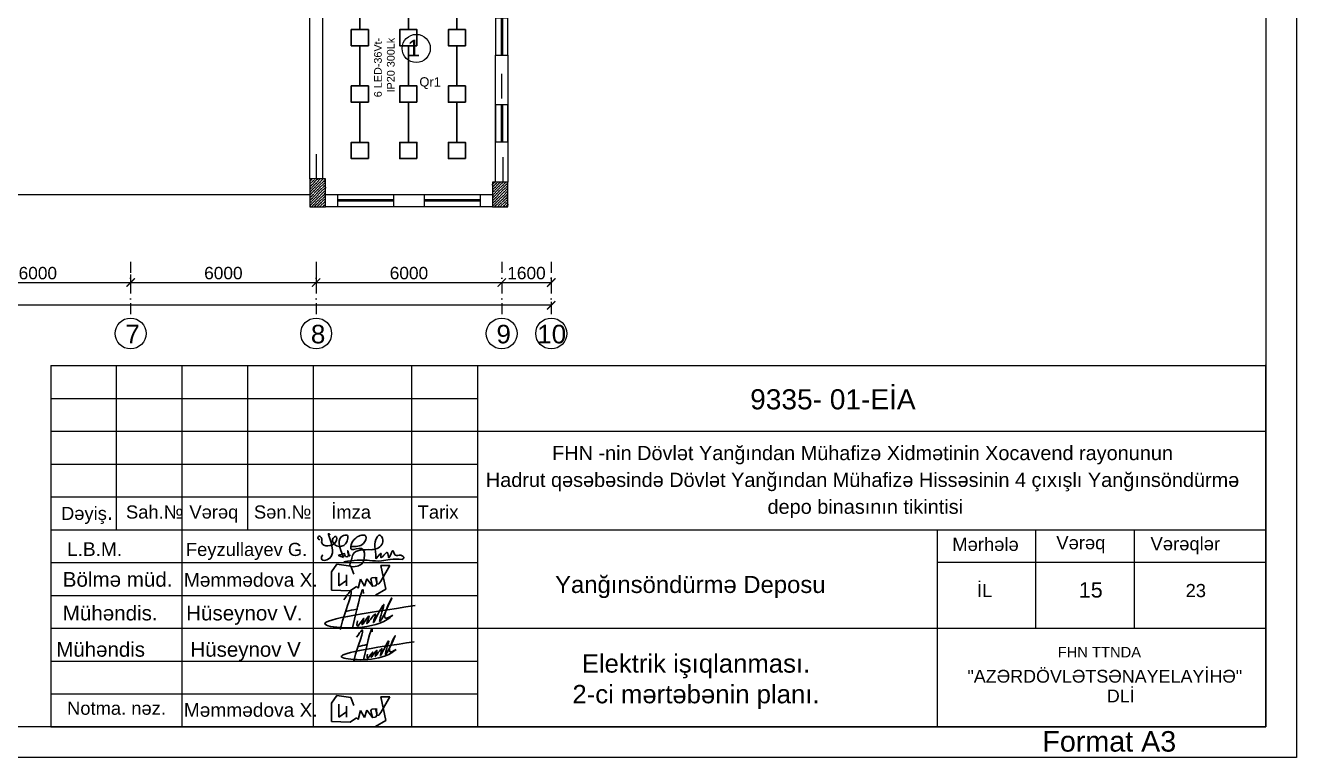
# Model space of a CAD drawing. Header units: millimetres. Extents: x 42452 to 2852333, y -419346 to 834876.
# Drawn here: x 2633825 to 2674929, y 287506 to 311182 of the extents above; entities that cross this region are included whole.
import ezdxf

# ---------------------------------------------------------------- set-up
doc = ezdxf.new("R2010")
doc.units = ezdxf.units.MM
doc.linetypes.add('DUZ', pattern=[0])
doc.linetypes.add('Штрихпунктирная', pattern=[670.277762, 352.777767, -176.388884, 0, -141.111112])
for name, color, linetype, lineweight in [('0_memar', 250, 'Continuous', 20), ('0_Ном._пера__1', 7, 'Continuous', 15), ('c_dv_l x_tti-25_Ном._пера__21_Ном._пера__21', 7, 'Continuous', 30), ('memar', 7, 'Continuous', 25), ('надписи', 5, 'Continuous', 30), ('перегородка', 130, 'Continuous', 20), ('перегородка_Ном._пера__1', 7, 'Continuous', 15), ('перегородка_Ном._пера__1_Ном._пера__7', 7, 'Continuous', 60), ('Соедин_роз', 94, 'Continuous', 30)]:
    doc.layers.add(name, color=color, linetype=linetype, lineweight=lineweight)
for name, color, linetype in [('Kunc shtampi', 7, 'Continuous'), ('polygon', 5, 'Continuous'), ('ramka', 7, 'Continuous'), ('размер', 7, 'Continuous')]:
    doc.layers.add(name, color=color, linetype=linetype)
doc.styles.add('Arial', font='arial.ttf', dxfattribs={"height": 200})
doc.styles.add('ARİAL', font='arial.ttf')
doc.styles.add('my_own', font='arial.ttf')
doc.styles.get("Standard").update_dxf_attribs({"font": 'arial.ttf'})
doc.styles.add('СГЕНЕРИР_СТИЛЬ_1', font='arial.ttf')
doc.styles.add('СГЕНЕРИР_СТИЛЬ_2', font='')
doc.styles.get('СГЕНЕРИР_СТИЛЬ_2').set_extended_font_data('Arial Unicode MS Кириллический')
doc.dimstyles.new('razmeri a-g', dxfattribs={"dimtxt": 400, "dimasz": 270, "dimexe": 1.25, "dimexo": 0.625, "dimgap": 100, "dimtad": 1, "dimdec": 0, "dimtxsty": 'Standard', "dimblk": 'ARCHTICK', "dimcen": 2.5, "dimadec": 0, "dimazin": 0, "dimtfac": 1, "dimtdec": 0, "dimtmove": 0, "dimatfit": 3, "dimfxl": 1, "dimarcsym": 0})

# ---------------------------------------------------------------- blocks, each defined once
blk = doc.blocks.new('55')
at = {"color": 5, "lineweight": 30}
for points, knots in [([(6807568, -690913), (6807734, -690192), (6807904, -689458), (6807900, -689847), (6807900, -689854)], [0, 0, 0, 0, 1128.718966, 1148.710053, 1148.710053, 1148.710053, 1148.710053]), ([(6807301, -690054), (6807380, -689939), (6807723, -689440), (6807293, -690552), (6807199, -690927), (6807191, -690959)], [0, 0, 0, 0, 328.564954, 1432.648132, 1536.641492, 1536.641492, 1536.641492, 1536.641492]), ([(6808805, -690524), (6808750, -690568), (6808216, -691003), (6805386, -690836), (6807954, -690456), (6809491, -690228)], [0, 0, 0, 0, 215.465341, 2087.683537, 4876.118481, 4876.118481, 4876.118481, 4876.118481]), ([(6807358, -690408), (6807470, -690386), (6807596, -690361), (6807720, -690330), (6807732, -690327)], [0, 0, 0, 0, 344.502291, 383.366548, 383.366548, 383.366548, 383.366548]), ([(6807716, -690698), (6807705, -690775), (6807675, -691004), (6808017, -690413), (6807740, -691044), (6808200, -690308), (6807872, -691036), (6808390, -690235), (6808050, -691132), (6808747, -689639), (6808148, -691347), (6809105, -689320), (6808364, -690768), (6808709, -690576), (6808805, -690524)], [0, 0, 0, 0, 159.15263, 467.604708, 669.340869, 1011.806253, 1243.637014, 1628.4018, 1881.82877, 2512.198919, 3044.065726, 3849.863763, 4495.087992, 4740.981721, 4740.981721, 4740.981721, 4740.981721])]:
    blk.add_open_spline(points, degree=3, knots=knots, dxfattribs=at)
blk = doc.blocks.new('20')
at = {"color": 7, "lineweight": 25}
for p, q in [((15101137, -7396449), (15122448, -7396449)), ((15101137, -7396449), (15101137, -7402785)), ((15101137, -7402785), (15122448, -7402785))]:
    blk.add_line(p, q, dxfattribs=at)
at = {"layer": 'Kunc shtampi', "ltscale": 0.1}
blk.add_line((15122450, -7402785), (15122450, -7396438), dxfattribs=at)
at = {"layer": 'polygon', "color": 7, "linetype": 'DUZ', "lineweight": 25}
for p, q in [((15118416, -7401057), (15118416, -7399329)), ((15120144, -7401057), (15120144, -7399329)), ((15122448, -7399905), (15116691, -7399905))]:
    blk.add_line(p, q, dxfattribs=at)
at = {"layer": 'перегородка', "color": 5, "lineweight": 30}
for p, q in [((15106152, -7399933), (15106063, -7400069)), ((15106401, -7399969), (15106152, -7399933)), ((15107086, -7399953), (15106925, -7399953)), ((15106925, -7399953), (15107015, -7400368)), ((15106927, -7400230), (15107086, -7399953)), ((15106063, -7400069), (15106062, -7400388)), ((15106192, -7400084), (15106192, -7400313)), ((15106192, -7400084), (15106192, -7400313)), ((15106323, -7400119), (15106323, -7400313)), ((15106454, -7400110), (15106401, -7399969)), ((15106749, -7400198), (15106768, -7400171)), ((15106830, -7400168), (15106768, -7400171)), ((15106830, -7400168), (15106850, -7400225)), ((15106850, -7400225), (15106850, -7400162)), ((15106850, -7400162), (15106856, -7400282)), ((15106062, -7400388), (15106388, -7400401)), ((15106192, -7400313), (15106323, -7400219)), ((15106388, -7400401), (15106498, -7400325)), ((15106498, -7400325), (15106531, -7400351)), ((15106531, -7400351), (15106567, -7400195)), ((15106567, -7400195), (15106637, -7400317)), ((15106637, -7400317), (15106683, -7400192)), ((15106683, -7400192), (15106784, -7400326)), ((15106749, -7400198), (15106780, -7400321)), ((15106780, -7400321), (15106832, -7400311)), ((15106832, -7400311), (15106856, -7400282)), ((15107015, -7400368), (15106834, -7400474)), ((15106856, -7400282), (15106850, -7400225)), ((15106856, -7400282), (15106889, -7400275)), ((15106889, -7400275), (15106927, -7400230)), ((15106063, -7402373), (15106062, -7402692)), ((15106152, -7402237), (15106063, -7402373)), ((15106401, -7402273), (15106152, -7402237)), ((15106192, -7402388), (15106192, -7402617)), ((15106192, -7402388), (15106192, -7402617)), ((15106454, -7402414), (15106401, -7402273)), ((15107086, -7402257), (15106925, -7402257)), ((15106925, -7402257), (15107015, -7402672)), ((15106927, -7402534), (15107086, -7402257)), ((15106192, -7402617), (15106323, -7402523)), ((15106323, -7402423), (15106323, -7402617)), ((15106388, -7402705), (15106498, -7402629)), ((15106498, -7402629), (15106531, -7402655)), ((15106531, -7402655), (15106567, -7402499)), ((15106567, -7402499), (15106637, -7402621)), ((15106637, -7402621), (15106683, -7402496)), ((15106683, -7402496), (15106784, -7402630)), ((15106749, -7402502), (15106768, -7402475)), ((15106749, -7402502), (15106780, -7402625)), ((15106830, -7402472), (15106768, -7402475)), ((15106780, -7402625), (15106832, -7402615)), ((15106830, -7402472), (15106850, -7402529)), ((15106832, -7402615), (15106856, -7402586)), ((15106850, -7402529), (15106850, -7402466)), ((15106850, -7402466), (15106856, -7402586)), ((15106856, -7402586), (15106850, -7402529)), ((15106856, -7402586), (15106889, -7402579)), ((15106889, -7402579), (15106927, -7402534)), ((15106062, -7402692), (15106388, -7402705)), ((15107015, -7402672), (15106834, -7402778))]:
    blk.add_line(p, q, dxfattribs=at)
for points, knots in [([(15105854, -7399506), (15105838, -7399500), (15105805, -7399487), (15105847, -7399413), (15105905, -7399491), (15105849, -7399623), (15106153, -7399643), (15106162, -7399419), (15106042, -7399495), (15106143, -7399660), (15106310, -7399603), (15106340, -7399510), (15106359, -7399413), (15106122, -7399448), (15106203, -7399646), (15106273, -7399814)], [0, 0, 0, 0, 42.223389, 90.051656, 154.549451, 226.6152, 476.644161, 571.28472, 627.013932, 778.672239, 938.454199, 1025.570794, 1091.558705, 1160.21584, 1544.16015, 1544.16015, 1544.16015, 1544.16015]), ([(15106007, -7399409), (15106073, -7399600), (15106152, -7399829), (15105880, -7399880), (15105882, -7399793), (15105905, -7399771), (15105910, -7399766)], [0, 0, 0, 0, 446.334972, 532.702513, 603.278674, 627.196902, 627.196902, 627.196902, 627.196902]), ([(15106007, -7399409), (15106006, -7399405), (15106005, -7399395), (15106027, -7399402), (15106031, -7399412), (15106033, -7399416)], [0, 0, 0, 0, 8.821018, 27.345406, 42.243095, 42.243095, 42.243095, 42.243095]), ([(15106401, -7399620), (15106483, -7399625), (15106613, -7399633), (15106712, -7399392), (15106440, -7399437), (15106343, -7399750), (15106675, -7399563), (15106648, -7399925), (15106507, -7399969), (15106352, -7399997), (15106417, -7399855), (15106438, -7399676), (15106619, -7399677), (15106758, -7399678)], [0, 0, 0, 0, 227.188385, 358.071473, 539.665587, 751.927894, 924.503113, 1199.403857, 1282.39891, 1403.270956, 1513.824778, 1614.597802, 1944.904586, 1944.904586, 1944.904586, 1944.904586]), ([(15106758, -7399678), (15106785, -7399676), (15106877, -7399669), (15107004, -7399560), (15106917, -7399391), (15106772, -7399548), (15106848, -7399680), (15106834, -7399875), (15106956, -7399662), (15106900, -7399907), (15107061, -7399627), (15107057, -7399923), (15107138, -7399603), (15107168, -7399822), (15107267, -7399745), (15107351, -7399823), (15107309, -7399841), (15107293, -7399848)], [0, 0, 0, 0, 82.934409, 278.458212, 386.336719, 441.130098, 797.922894, 815.295031, 939.358029, 1010.425899, 1153.318323, 1248.777542, 1391.619055, 1482.772305, 1582.360738, 1652.010665, 1693.923868, 1693.923868, 1693.923868, 1693.923868]), ([(15106295, -7399744), (15106292, -7399758), (15106286, -7399786), (15106327, -7399808), (15106381, -7399781), (15106332, -7399640), (15106351, -7399754), (15106372, -7399792), (15106387, -7399780), (15106385, -7399772), (15106385, -7399769)], [0, 0, 0, 0, 37.910096, 78.738154, 107.34926, 199.254906, 281.250122, 295.344415, 310.564895, 319.310936, 319.310936, 319.310936, 319.310936]), ([(15107300, -7399848), (15107229, -7399844), (15107106, -7399838), (15106918, -7399890), (15106741, -7399864), (15106546, -7399860), (15106396, -7399873), (15106301, -7399888), (15106276, -7399892)], [0, 0, 0, 0, 211.533539, 367.015626, 577.795063, 738.782103, 953.656981, 1027.737747, 1027.737747, 1027.737747, 1027.737747])]:
    blk.add_open_spline(points, degree=3, knots=knots, dxfattribs=at)
for points in [[(15106295, -7399744), (15106256, -7399756), (15106217, -7399767), (15106178, -7399779)], [(15106178, -7399779), (15106209, -7399791), (15106241, -7399803), (15106273, -7399814)]]:
    blk.add_open_spline(points, degree=3, dxfattribs=at)
at = {"layer": 'размер', "color": 7, "lineweight": 25}
for p, q in [((15102289, -7399329), (15102289, -7396449)), ((15103441, -7402785), (15103441, -7396449)), ((15104592, -7399329), (15104592, -7396449)), ((15105744, -7402785), (15105744, -7396449)), ((15107472, -7402785), (15107472, -7396449)), ((15108624, -7396449), (15108624, -7402785)), ((15101137, -7397025), (15108624, -7397025)), ((15101137, -7397601), (15122448, -7397601)), ((15101137, -7398177), (15108624, -7398177)), ((15101137, -7398753), (15108624, -7398753)), ((15101137, -7399329), (15122448, -7399329)), ((15116688, -7399329), (15116688, -7402785)), ((15101137, -7399905), (15108624, -7399905)), ((15101137, -7400481), (15108624, -7400481)), ((15101137, -7401057), (15122448, -7401057)), ((15101137, -7401633), (15108624, -7401633)), ((15101156, -7402209), (15108624, -7402209))]:
    blk.add_line(p, q, dxfattribs=at)
at = {"color": 1, "lineweight": 25, "xscale": 0.5720132259566115, "yscale": 0.5720132259566115, "zscale": 0.5720132259566115}
blk.add_blockref('55', (11212411, -7005839), dxfattribs=at)
at = {"color": 7, "char_height": 258.17, "width": 5812.24, "attachment_point": 4, "style": 'Arial'}
for s, insert in [('{\\fArial|b0|i0|c238|p34;Bölmə müd.} {\\fArial|b0|i0|c238|p34; \\fArial|b0|i0|c204|p34;\\H0.92962x;Məmmədova\\fArial|b0|i0|c238|p34; X.}', (15101347, -7400201)), ('{\\fArial|b0|i0|c238|p34;Mühəndis.     Hüseynov V\\H0.92962x;.}', (15101347, -7400829))]:
    blk.add_mtext(s, dxfattribs=dict(at, insert=insert))
at = {"color": 7, "lineweight": 25, "attachment_point": 1}
for s, insert, char_height in [('{\\fArial|b0|i0|c238|p34;İ\\fArial|b0|i0|c0|p34;L}', (15117383, -7400280), 230.39), ('23', (15121043, -7400280), 230.4)]:
    blk.add_mtext(s, dxfattribs=dict(at, insert=insert, char_height=char_height))
at = {"insert": (15115876, -7403826), "char_height": 360, "width": 22250.72, "attachment_point": 7, "style": 'ARİAL'}
blk.add_mtext('{\\fArial|b0|i0|c238|p34;                   Format A3\\L\\P} ', dxfattribs=at)
at = {"layer": '0_memar', "color": 0, "linetype": 'Continuous', "insert": (15115376, -7398491), "char_height": 249.57, "width": 13538.5, "attachment_point": 5, "line_spacing_factor": 1.132501, "style": 'СГЕНЕРИР_СТИЛЬ_1'}
blk.add_mtext('{\\C7;FHN -nin Dövlət Yanğından Mühafizə Xidmətinin \\fArial|b0|i0|c238|p38;Xocavend\\fArial|b0|i0|c204|p38; \\fArial|b0|i0|c238|p38;rayonunun\\fArial|b0|i0|c204|p38; \\fArial|b0|i0|c238|p38;\\PHadrut qəsəbəsində \\fArial|b0|i0|c204|p38;Dövlət Yanğından Mühafizə Hissəsinin 4 \\fArial|b0|i0|c238|p38;çıxışlı Y\\fArial|b0|i0|c204|p38;anğınsöndürmə\\fArial|b0|i0|c238|p38;\\P \\fArial|b0|i0|c204|p38;depo\\fArial|b0|i0|c238|p38; binasının\\fArial|b0|i0|c204|p34; tikintisi}', dxfattribs=at)
at = {"layer": '0_memar', "color": 0, "linetype": 'Continuous', "insert": (15112355, -7400528), "char_height": 299.48, "attachment_point": 8, "style": 'СГЕНЕРИР_СТИЛЬ_1'}
blk.add_mtext('{Yanğınsöndürmə Deposu}', dxfattribs=at)
at = {"layer": '0_Ном._пера__1', "linetype": 'Continuous', "attachment_point": 1, "style": 'СГЕНЕРИР_СТИЛЬ_2'}
for s, insert, char_height in [('{Mərhələ}', (15116950, -7399469), 231), ('{Vərəq}', (15118775, -7399440), 231), ('{Vərəqlər}', (15120428, -7399458), 231), (' {\\fArial|b0|i0|c0|p34;     \\H0.88889x;                FHN TTNDA}', (15117167, -7401383), 207.94)]:
    blk.add_mtext(s, dxfattribs=dict(at, insert=insert, char_height=char_height))
at = {"layer": '0_Ном._пера__1', "linetype": 'Continuous', "insert": (15117216, -7401786), "char_height": 225, "width": 5999.56, "attachment_point": 1, "line_spacing_factor": 0.920624, "style": 'СГЕНЕРИР_СТИЛЬ_2'}
blk.add_mtext('{\\fArial|b0|i0|c0|p34;"AZƏRDÖVLƏTSƏNAYELAYİHƏ"\\P                            DLİ}', dxfattribs=at)
at = {"layer": 'ramka', "color": 7, "lineweight": 25, "ltscale": 0.4, "attachment_point": 1, "style": 'Arial'}
for s, insert, char_height, width in [('  {\\H1.0417x;L.B.M.            \\fArial|b0|i0|c204|p38;\\H0.95997x;\\C256;Feyzullayev \\fArial|b0|i0|c0|p38;G\\fArial|b0|i0|c204|p38;.}', (15101242, -7399549), 230.392, 6041.47), ('Notma. nəz.', (15101422, -7402344), 230.39, 2251.06), ('{\\H0.92962x;Məmmədova\\fArial|b0|i0|c238|p34; X.}', (15103470, -7402370), 258.17, 2820.28)]:
    blk.add_mtext(s, dxfattribs=dict(at, insert=insert, char_height=char_height, width=width))
at = {"layer": 'перегородка', "color": 7, "lineweight": 25, "char_height": 287.99, "attachment_point": 1, "style": 'Arial'}
for s, insert in [('\\H0.8x;İmza', (15106056, -7398902)), ('\\H0.8x;Dəyiş\\H1.25x;.', (15101316, -7398869)), ('\\H0.8x;Sah.№', (15102456, -7398902)), ('\\H0.8x;Vərəq', (15103568, -7398902)), ('\\H0.8x;Sən.№', (15104700, -7398902)), ('\\H0.8x;Tarix', (15107573, -7398902))]:
    blk.add_mtext(s, dxfattribs=dict(at, insert=insert))
at = {"layer": 'перегородка_Ном._пера__1', "linetype": 'Continuous', "insert": (15113268, -7396864), "char_height": 352.637, "attachment_point": 1, "style": 'СГЕНЕРИР_СТИЛЬ_2'}
blk.add_mtext('{\\fArial|b0|i0|c204|p38; 9\\fArial|b0|i0|c238|p38;335\\fArial|b0|i0|c204|p38;- 01-\\fArial|b0|i0|c238|p38;EİA}', dxfattribs=at)
blk = doc.blocks.new('_ArchTick')
at = {"color": 0, "linetype": 'ByBlock', "const_width": 0.15}
blk.add_lwpolyline([(-0.5, -0.5), (0.5, 0.5)], dxfattribs=at)
blk = doc.blocks.new('*D300')
at = {"layer": 'Defpoints', "color": 0, "lineweight": 30, "transparency": 16777216}
for p in [(2605626, 302242), (2605626, 302133), (2650827, 302242)]:
    blk.add_point(p, dxfattribs=at)
at = {"layer": 'memar', "color": 0, "lineweight": -2, "transparency": 16777216}
for p, q in [((2605626, 302241), (2605626, 302131)), ((2650827, 302133), (2605626, 302133)), ((2650827, 302241), (2650827, 302131))]:
    blk.add_line(p, q, dxfattribs=at)
at = {"layer": 'memar', "color": 0, "lineweight": -2, "transparency": 16777216, "xscale": 270, "yscale": 270, "zscale": 270, "rotation": 180}
blk.add_blockref('_ArchTick', (2605626, 302133), dxfattribs=at)
at = {"layer": 'memar', "color": 0, "lineweight": -2, "transparency": 16777216, "xscale": 270, "yscale": 270, "zscale": 270}
blk.add_blockref('_ArchTick', (2650827, 302133), dxfattribs=at)
at = {"layer": 'memar', "color": 0, "lineweight": 15, "transparency": 16777216, "insert": (2628226, 302437), "char_height": 400, "attachment_point": 5}
blk.add_mtext('45200', dxfattribs=at)
blk = doc.blocks.new('*D306')
at = {"layer": 'Defpoints', "color": 0, "lineweight": 30, "transparency": 16777216}
for p in [(2631226, 302866), (2637226, 302866), (2637226, 302866)]:
    blk.add_point(p, dxfattribs=at)
at = {"layer": 'memar', "color": 0, "lineweight": -2, "transparency": 16777216}
for p, q in [((2631226, 302866), (2631226, 302867)), ((2631226, 302866), (2637226, 302866)), ((2637226, 302866), (2637226, 302867))]:
    blk.add_line(p, q, dxfattribs=at)
at = {"layer": 'memar', "color": 0, "lineweight": -2, "transparency": 16777216, "xscale": 270, "yscale": 270, "zscale": 270, "rotation": 180}
blk.add_blockref('_ArchTick', (2631226, 302866), dxfattribs=at)
at = {"layer": 'memar', "color": 0, "lineweight": -2, "transparency": 16777216, "xscale": 270, "yscale": 270, "zscale": 270}
blk.add_blockref('_ArchTick', (2637226, 302866), dxfattribs=at)
at = {"layer": 'memar', "color": 0, "lineweight": 15, "transparency": 16777216, "insert": (2634226, 303170), "char_height": 400, "attachment_point": 5}
blk.add_mtext('6000', dxfattribs=at)
blk = doc.blocks.new('*D307')
at = {"layer": 'Defpoints', "color": 0, "lineweight": 30, "transparency": 16777216}
for p in [(2643226, 303381), (2637226, 303123), (2643226, 302867)]:
    blk.add_point(p, dxfattribs=at)
at = {"layer": 'memar', "color": 0, "lineweight": -2, "transparency": 16777216}
for p, q in [((2643226, 303380), (2643226, 302866)), ((2637226, 303123), (2637226, 302866)), ((2637226, 302867), (2643226, 302867))]:
    blk.add_line(p, q, dxfattribs=at)
at = {"layer": 'memar', "color": 0, "lineweight": -2, "transparency": 16777216, "xscale": 270, "yscale": 270, "zscale": 270, "rotation": 180}
blk.add_blockref('_ArchTick', (2637226, 302867), dxfattribs=at)
at = {"layer": 'memar', "color": 0, "lineweight": -2, "transparency": 16777216, "xscale": 270, "yscale": 270, "zscale": 270}
blk.add_blockref('_ArchTick', (2643226, 302867), dxfattribs=at)
at = {"layer": 'memar', "color": 0, "lineweight": 15, "transparency": 16777216, "insert": (2640226, 303171), "char_height": 400, "attachment_point": 5}
blk.add_mtext('6000', dxfattribs=at)
blk = doc.blocks.new('*D308')
at = {"layer": 'Defpoints', "color": 0, "lineweight": 30, "transparency": 16777216}
for p in [(2643226, 302867), (2649226, 302867), (2649226, 302867)]:
    blk.add_point(p, dxfattribs=at)
at = {"layer": 'memar', "color": 0, "lineweight": -2, "transparency": 16777216}
for p, q in [((2643226, 302868), (2643226, 302868)), ((2643226, 302867), (2649226, 302867)), ((2649226, 302868), (2649226, 302868))]:
    blk.add_line(p, q, dxfattribs=at)
at = {"layer": 'memar', "color": 0, "lineweight": -2, "transparency": 16777216, "xscale": 270, "yscale": 270, "zscale": 270, "rotation": 180}
blk.add_blockref('_ArchTick', (2643226, 302867), dxfattribs=at)
at = {"layer": 'memar', "color": 0, "lineweight": -2, "transparency": 16777216, "xscale": 270, "yscale": 270, "zscale": 270}
blk.add_blockref('_ArchTick', (2649226, 302867), dxfattribs=at)
at = {"layer": 'memar', "color": 0, "lineweight": 15, "transparency": 16777216, "insert": (2646226, 303171), "char_height": 400, "attachment_point": 5}
blk.add_mtext('6000', dxfattribs=at)
blk = doc.blocks.new('*D309')
at = {"layer": 'Defpoints', "color": 0, "lineweight": 30, "transparency": 16777216}
for p in [(2650827, 303027), (2649226, 302867), (2650827, 302867)]:
    blk.add_point(p, dxfattribs=at)
at = {"layer": 'memar', "color": 0, "lineweight": -2, "transparency": 16777216}
for p, q in [((2650827, 303026), (2650827, 302866)), ((2649226, 302868), (2649226, 302868)), ((2649226, 302867), (2650827, 302867))]:
    blk.add_line(p, q, dxfattribs=at)
at = {"layer": 'memar', "color": 0, "lineweight": -2, "transparency": 16777216, "xscale": 270, "yscale": 270, "zscale": 270, "rotation": 180}
blk.add_blockref('_ArchTick', (2649226, 302867), dxfattribs=at)
at = {"layer": 'memar', "color": 0, "lineweight": -2, "transparency": 16777216, "xscale": 270, "yscale": 270, "zscale": 270}
blk.add_blockref('_ArchTick', (2650827, 302867), dxfattribs=at)
at = {"layer": 'memar', "color": 0, "lineweight": 15, "transparency": 16777216, "insert": (2650027, 303171), "char_height": 400, "attachment_point": 5}
blk.add_mtext('1600', dxfattribs=at)

msp = doc.modelspace()

# ---------------------------------------------------------------- hatches: boundary and pattern name
at = {"layer": 'memar', "lineweight": 25}
h = msp.add_hatch(dxfattribs=at)
h.set_pattern_fill('ANSI36', color=256, scale=500)
h.set_pattern_definition([(45, (892827.97, 2588315.33), (33.1456304, 121.533978), [156.25, -31.25, 0, -31.25])])
h.paths.add_polyline_path([(2643025.59247, 306217.81288), (2643025.59247, 305317.81288), (2643525.59247, 305317.81288), (2643525.59247, 306217.81288)])
h = msp.add_hatch(dxfattribs=at)
h.set_pattern_fill('ANSI36', color=256, scale=500)
h.set_pattern_definition([(45, (886727.78, 2588315.33), (33.1456304, 121.533978), [156.25, -31.25, 0, -31.25])])
h.paths.add_polyline_path([(2648926.14, 306117.81288), (2648926.14, 305317.81288), (2649426.14, 305317.81288), (2649426.14, 306117.81288)])

# ---------------------------------------------------------------- linework, layer by layer
at = {"color": 5, "lineweight": 30}
for p, q in [((2644637.78329, 310522.63202), (2644637.78329, 309223.22208)), ((2646207.56304, 310522.63202), (2646207.56304, 309223.22208)), ((2647777.34279, 310522.63202), (2647777.34279, 309223.22208)), ((2644637.78329, 308699.38367), (2644637.78329, 307399.97373)), ((2646207.56304, 308699.38367), (2646207.56304, 307399.97373)), ((2647777.34279, 308699.38367), (2647777.34279, 307399.97373))]:
    msp.add_line(p, q, dxfattribs=at)
for points in [[(2644915.05443, 310522.63202), (2644360.51215, 310522.63202), (2644360.51215, 311046.47042), (2644915.05443, 311046.47042)], [(2646484.83418, 310522.63202), (2645930.2919, 310522.63202), (2645930.2919, 311046.47042), (2646484.83418, 311046.47042)], [(2648054.61393, 310522.63202), (2647500.07165, 310522.63202), (2647500.07165, 311046.47042), (2648054.61393, 311046.47042)], [(2644915.05443, 308699.38367), (2644360.51215, 308699.38367), (2644360.51215, 309223.22208), (2644915.05443, 309223.22208)], [(2646484.83418, 308699.38367), (2645930.2919, 308699.38367), (2645930.2919, 309223.22208), (2646484.83418, 309223.22208)], [(2648054.61393, 308699.38367), (2647500.07165, 308699.38367), (2647500.07165, 309223.22208), (2648054.61393, 309223.22208)], [(2644915.05443, 306876.13533), (2644360.51215, 306876.13533), (2644360.51215, 307399.97373), (2644915.05443, 307399.97373)], [(2646484.83418, 306876.13533), (2645930.2919, 306876.13533), (2645930.2919, 307399.97373), (2646484.83418, 307399.97373)], [(2648054.61393, 306876.13533), (2647500.07165, 306876.13533), (2647500.07165, 307399.97373), (2648054.61393, 307399.97373)]]:
    msp.add_lwpolyline(points, close=True, dxfattribs=at)
at = {"layer": 'c_dv_l x_tti-25_Ном._пера__21_Ном._пера__21', "linetype": 'Continuous', "lineweight": 25, "flags": 128}
for points in [[(2591320.97086, 346628.56072), (2674928.52286, 346628.56072), (2674928.52286, 287506.07752), (2591320.97086, 287506.07752)], [(2595302.28286, 345633.23272), (2673933.19486, 345633.23272), (2673933.19486, 288501.40552), (2595302.28286, 288501.40552)]]:
    msp.add_lwpolyline(points, close=True, dxfattribs=at)
at = {"layer": 'memar', "color": 0, "lineweight": 25}
for points in [[(2643025.59247, 306217.81288), (2643026.14, 312117.81288)], [(2643426.14, 312117.81288), (2643425.59247, 306217.81288)], [(2649026.14, 306117.81288), (2649026.14, 310217.73675)], [(2649426.14, 310217.73675), (2649426.14, 306117.81288)], [(2619426.13986, 305717.81288), (2643025.59247, 305717.81288)]]:
    msp.add_lwpolyline(points, dxfattribs=at)
for points in [[(2649426.13986, 310217.73675), (2649426.13986, 311417.73675), (2649026.13986, 311417.73675), (2649026.13986, 310217.73675)], [(2649426.17725, 307417.76846), (2649426.17725, 308617.76846), (2649026.17725, 308617.76846), (2649026.17725, 307417.76846)], [(2648926.14, 305317.81288), (2643525.59247, 305317.81288), (2643525.59247, 305717.81288), (2648926.14, 305717.81288)], [(2643925.59247, 305717.81288), (2645725.59247, 305717.81288), (2645725.59247, 305317.81288), (2643925.59247, 305317.81288)], [(2646726.14, 305717.81288), (2648526.14, 305717.81288), (2648526.14, 305317.81288), (2646726.14, 305317.81288)]]:
    msp.add_lwpolyline(points, close=True, dxfattribs=at)
at = {"layer": 'memar', "color": 146, "lineweight": 25, "true_color": 0x105689}
for points in [[(2649257.27726, 311417.73675), (2649207.27726, 311417.73675), (2649207.27726, 310217.73675), (2649257.27726, 310217.73675)], [(2649257.31465, 308617.76846), (2649207.31465, 308617.76846), (2649207.31465, 307417.76846), (2649257.31465, 307417.76846)], [(2645725.59247, 305548.95028), (2645725.59247, 305498.95028), (2643925.59247, 305498.95028), (2643925.59247, 305548.95028)], [(2648526.14, 305548.95028), (2648526.14, 305498.95028), (2646726.14, 305498.95028), (2646726.14, 305548.95028)]]:
    msp.add_lwpolyline(points, close=True, dxfattribs=at)
at = {"layer": 'memar', "lineweight": 25}
for points in [[(2649226.31616, 308817.81288), (2649226.31616, 309617.81288)], [(2643226.14, 307017.81288), (2643226.14, 306217.81288)], [(2649258.90176, 306917.81288), (2649258.90176, 306117.81288)]]:
    msp.add_lwpolyline(points, dxfattribs=at)
at = {"layer": 'memar', "color": 3, "lineweight": 25}
for points in [[(2643525.59247, 306217.81288), (2643025.59247, 306217.81288), (2643025.59247, 305317.81288), (2643525.59247, 305317.81288)], [(2649426.14, 306117.81288), (2648926.14, 306117.81288), (2648926.14, 305317.81288), (2649426.14, 305317.81288)]]:
    msp.add_lwpolyline(points, close=True, dxfattribs=at)
at = {"layer": 'memar', "linetype": 'Штрихпунктирная', "lineweight": 15, "flags": 128}
for points in [[(2637226.31329, 303538.32055), (2637226.31325, 301719.52007)], [(2643226.31329, 303538.32055), (2643226.31325, 301719.52007)], [(2649226.48945, 303538.32055), (2649226.48941, 301719.52007)], [(2650826.68437, 303538.32055), (2650826.68434, 301719.53456)]]:
    msp.add_lwpolyline(points, dxfattribs=at)
at = {"layer": 'memar', "lineweight": 25}
msp.add_circle((2646462.74648, 310437.7331), 454.87332, dxfattribs=at)
at = {"layer": 'memar', "linetype": 'Continuous', "lineweight": 15}
for centre in [(2637226.31296, 301219.53456), (2643226.31296, 301219.53456), (2649226.48912, 301219.53456), (2650826.68404, 301219.53456)]:
    msp.add_circle(centre, 500, dxfattribs=at)
at = {"layer": 'Соедин_роз', "color": 5, "lineweight": 30}
for p, q in [((2644637.78329, 311046.47042), (2644637.78329, 312460.73813)), ((2646207.56304, 311046.47042), (2646207.56304, 311897.74831)), ((2647777.34279, 311897.74831), (2647777.34279, 311046.47042))]:
    msp.add_line(p, q, dxfattribs=at)

# ---------------------------------------------------------------- block references
at = {"lineweight": 40, "xscale": 1.843406245738543, "yscale": 1.843406245738543, "zscale": 1.843406245738543}
msp.add_blockref('20', (-25202885.12343, 13934841.95489), dxfattribs=at)
at = {"color": 1, "lineweight": 25, "xscale": 0.8481434308540226, "yscale": 0.8481434308540226, "zscale": 0.8481434308540226}
msp.add_blockref('55', (-3129033.75011, 876662.57925), dxfattribs=at)

# ---------------------------------------------------------------- texts
at = {"color": 7, "lineweight": 25, "insert": (2667887.27722, 292925.92043), "char_height": 497.664, "attachment_point": 4, "style": 'Arial'}
msp.add_mtext('\\pxqc;15', dxfattribs=at)
at = {"lineweight": 25, "insert": (2651217.91961, 289964.3662), "char_height": 594.9031557, "width": 8580.2403743, "attachment_point": 4, "style": 'Arial'}
msp.add_mtext('\\pxqc;Elektrik işıqlanması. {\\fArial|b0|i0|c204|p38;2-ci mərtəbənin plan\\fArial|b0|i0|c0|p38;ı.}', dxfattribs=at)
at = {"layer": 'memar', "linetype": 'Continuous', "lineweight": 25, "insert": (2646591.10034, 310718.20995), "char_height": 540, "attachment_point": 3, "style": 'СГЕНЕРИР_СТИЛЬ_1'}
msp.add_mtext('1', dxfattribs=at)
at = {"layer": 'memar', "linetype": 'Continuous', "lineweight": 15, "char_height": 600, "attachment_point": 1, "style": 'СГЕНЕРИР_СТИЛЬ_1'}
for s, insert in [('7', (2637056.07486, 301500.43635)), ('8', (2643056.07486, 301500.43635)), ('9', (2649056.25101, 301500.43635)), ('{\\fArial|b0|i0|c238|p38;1}0', (2650376.99463, 301500.43635))]:
    msp.add_mtext(s, dxfattribs=dict(at, insert=insert))
at = {"layer": 'надписи', "color": 1, "insert": (2645767.63865, 310782.13794), "char_height": 250, "width": 3405.0343712, "attachment_point": 9, "rotation": 90, "style": 'my_own'}
msp.add_mtext('{\\fArial|b0|i0|c238|p34;6 }LED-{\\fArial|b0|i0|c238|p34;36}Vt-{\\fArial|b0|i0|c238|p34;\\P}IP{\\fArial|b0|i0|c238|p34;20 300Lk}', dxfattribs=at)
at = {"layer": 'надписи', "insert": (2647261.31472, 309506.05182), "char_height": 300, "width": 940.6293037, "attachment_point": 3, "style": 'my_own'}
msp.add_mtext('Qr{\\fArial|b0|i0|c238|p34;1}', dxfattribs=at)
at = {"layer": 'перегородка_Ном._пера__1_Ном._пера__7', "linetype": 'Continuous', "lineweight": 25, "insert": (2634454.66885, 291240.78928), "char_height": 473.68421053, "attachment_point": 1, "style": 'СГЕНЕРИР_СТИЛЬ_1'}
msp.add_mtext('  M{\\fArial|b0|i0|c238|p38;ühəndis}   {\\fArial|b0|i0|c238|p38;  }   {\\fArial|b0|i0|c238|p38;Hüseynov V}', dxfattribs=at)

# ---------------------------------------------------------------- dimensions: what is measured, and where the dimension line sits
at = {"layer": 'memar', "lineweight": 15}
for base, p1, p2, picture, middle in [((2637226.31336, 302865.79375), (2631226.47547, 302865.79375), (2637226.31336, 302865.79375), '*D306', (2634226.39442, 303170.02294)), ((2643226.31336, 302867.04375), (2637226.31336, 303123.44129), (2643226.31336, 303381.03658), '*D307', (2640226.31336, 303171.27294)), ((2649226.48952, 302867.04375), (2643226.31336, 302867.04375), (2649226.48952, 302867.04375), '*D308', (2646226.40144, 303171.27294)), ((2605626.31336, 302132.61254), (2650826.68445, 302241.75619), (2605626.31336, 302241.75619), '*D300', (2628226.49891, 302436.84173))]:
    dim = msp.add_linear_dim(base=base, p1=p1, p2=p2, angle=180, dimstyle='razmeri a-g', dxfattribs=at)
    dim.commit()
    dim.dimension.update_dxf_attribs({"geometry": picture, "text_midpoint": middle})
dim = msp.add_linear_dim(base=(2650826.68445, 302867.04375), p1=(2649226.48952, 302867.04375), p2=(2650826.68445, 303026.8292), angle=180, dimstyle='razmeri a-g', dxfattribs=at)
dim.commit()
dim.dimension.update_dxf_attribs({"geometry": '*D309', "text_midpoint": (2650026.58698, 302867.04375), "dimtype": 160})

doc.saveas('drawing.dxf')
